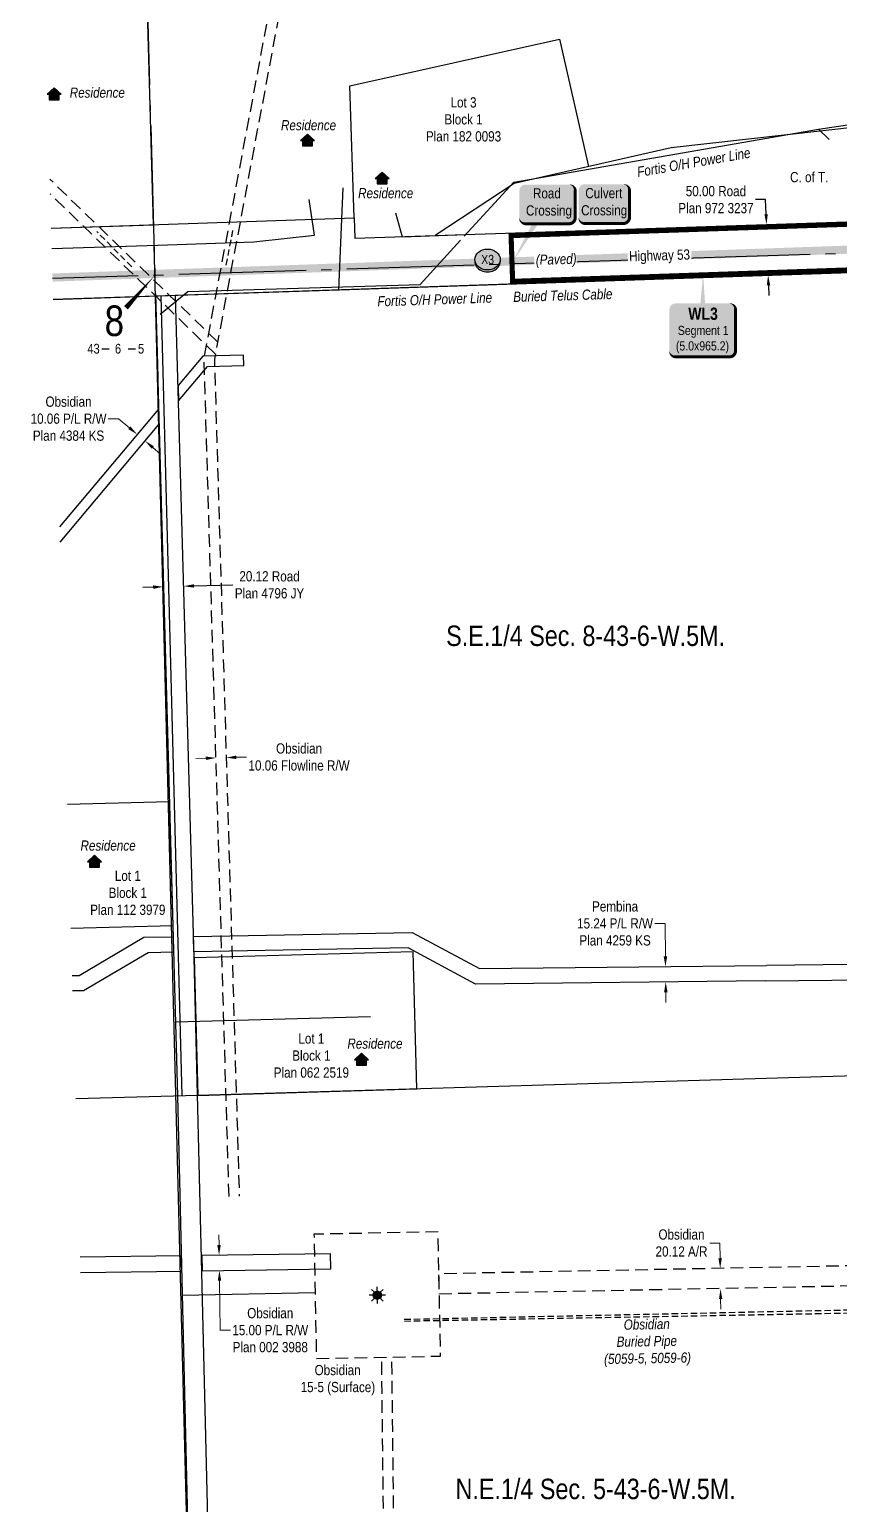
# Model space of a CAD drawing. Extents: x 643442 to 651909, y 5835058 to 5841090.
# Drawn here: x 646184 to 646980, y 5838910 to 5840357 of the extents above; entities that cross this region are included whole.
import ezdxf
from ezdxf.enums import TextEntityAlignment as Align

# ---------------------------------------------------------------- set-up
doc = ezdxf.new("R2010")
doc.units = 0
doc.header["$LTSCALE"] = 5
doc.header["$PDSIZE"] = 0.5
for name, pattern in [('foc-ACCESSROAD', [3.75, 2.5, -1.25]), ('foc-FLOWLINE', [3.75, 2.5, -1.25]), ('foc-QUARTERLINE', [33, 25, -3, 2, -3]), ('UG_PIPE', [1.875, 1.25, -0.625])]:
    doc.linetypes.add(name, pattern=pattern)
doc.layers.get('Defpoints').update_dxf_attribs({"color": 9})
for name, color, linetype in [('10', 1, 'Continuous'), ('9', 3, 'Continuous'), ('AS-PIPE-UG', 44, 'UG_PIPE'), ('AS-PIPE-UG-T', 44, 'Continuous'), ('AS-POWER', 104, 'foc-POWER'), ('AS-POWER-T', 104, 'Continuous'), ('AS-RESIDENCE', 14, 'Continuous'), ('AS-ROADS', 254, 'Continuous'), ('AS-TELEPHONE-T', 224, 'Continuous'), ('AS-TELUS', 224, 'foc-TEL'), ('C-AR', 13, 'foc-ACCESSROAD'), ('C-FLOWLINE', 13, 'foc-FLOWLINE'), ('C-RW', 13, 'Continuous'), ('C-SYMBOL', 7, 'Continuous'), ('C-WS', 13, 'foc-ACCESSROAD'), ('CG-NOTES', 7, 'Continuous'), ('F-RW', 190, 'Continuous'), ('F-WS-S', 8, 'Continuous'), ('L-QSEC', 8, 'foc-QUARTERLINE'), ('L-SEC', 7, 'Continuous'), ('L-SECLBL', 7, 'Continuous'), ('L-TITLEDB', 4, 'Continuous'), ('L-TITLEDB-T', 4, 'Continuous'), ('P-CROSSINGS', 250, 'Continuous')]:
    doc.layers.add(name, color=color, linetype=linetype)
for name, color, linetype, lineweight in [('C-AR-T', 13, 'Continuous', 9), ('C-FLOWLINE-T', 13, 'Continuous', 9), ('C-RW-T', 13, 'Continuous', 9), ('F-RW-T', 190, 'Continuous', 9), ('T-TEXT', 48, 'Continuous', 18)]:
    doc.layers.add(name, color=color, linetype=linetype, lineweight=lineweight)
doc.layers.add('P-PROPOSED-WL2', color=7, linetype='Continuous', true_color=0x05c1ff)
doc.layers.add('P-PROPOSED-WL3', color=92, linetype='Continuous', true_color=0x00bd00)
doc.styles.add('175L', font='ARIALN.TTF', dxfattribs={"height": 20})
doc.styles.add('80', font='ARIALN.TTF', dxfattribs={"height": 10})
doc.styles.add('80CG', font='ARIALN.TTF', dxfattribs={"height": 10})
doc.styles.add('80L', font='ARIALN.TTF', dxfattribs={"height": 10})
doc.styles.add('80LS', font='ARIALNI.TTF', dxfattribs={"height": 10})
doc.styles.add('BOLD', font='ARIALNB.TTF')
doc.styles.add('Crossing', font='ARIALN.TTF', dxfattribs={"height": 10})
doc.styles.add('foc-LtypeFont', font='ARIALN.TTF', dxfattribs={"height": 7.35})
doc.styles.add('SIMPLEX', font='ARIALN.TTF')
doc.linetypes.add('foc-POWER', pattern='A,6,-1,["P",foc-LtypeFont,S=0.2,R=0,X=-0.625,Y=-0.75],-1.24,4', length=12.24)
doc.linetypes.add('foc-POWER-NOLINE', pattern='A,0,-4,["P",foc-LtypeFont,S=0.2,R=0,X=-0.625,Y=-0.75],-8.24', length=12.24)
doc.linetypes.add('foc-TEL', pattern='A,2,-1,["T",foc-LtypeFont,S=0.2,R=0,X=-0.425,Y=-0.75],-1.24,8', length=12.24)
doc.linetypes.add('foc-TEL-NOLINE', pattern='A,0,-2,["T",foc-LtypeFont,S=0.2,R=0,X=-0.425,Y=-0.75],-10.24', length=12.24)
doc.dimstyles.new('Compass 5 000', dxfattribs={"dimscale": 5, "dimtxt": 9, "dimasz": 2, "dimexe": 0.2, "dimexo": 0.0625, "dimgap": 0.5, "dimtad": 0, "dimtih": 1, "dimtoh": 1, "dimzin": 0, "dimdsep": 46, "dimtxsty": '80CG', "dimcen": 0.1, "dimse1": 1, "dimse2": 1, "dimclrd": 256, "dimclrt": 256, "dimaunit": 1, "dimadec": 4, "dimazin": 0, "dimtfac": 0.06, "dimtofl": 0, "dimtmove": 0, "dimatfit": 1, "dimfxl": 0.2, "dimtolj": 1, "dimtzin": 0, "dimlwd": -1, "dimarcsym": 0})

# ---------------------------------------------------------------- blocks, each defined once
blk = doc.blocks.new('L-SECLBL')
at = {"layer": '9', "color": 7}
for p, q in [((-5.1, -27.8), (-12.3, -27.8)), ((20.7, -27.8), (13.5, -27.8))]:
    blk.add_line(p, q, dxfattribs=at)
at = {"layer": '10', "color": 2, "style": 'SIMPLEX'}
blk.add_attdef('SEC', text='', height=30, dxfattribs=at).set_placement((0, 0), align=Align.MIDDLE)
at = {"layer": '10', "color": 5, "style": '80L'}
blk.add_attdef('TWP', text='', height=9.5, dxfattribs=at).set_placement((-14.4, -27.4), align=Align.MIDDLE_RIGHT)
blk.add_attdef('RGE', text='', height=9.5, dxfattribs=at).set_placement((3.6, -27.4), align=Align.MIDDLE_CENTER)
blk.add_attdef('MER', text='', height=9.5, dxfattribs=at).set_placement((23.2, -27.4), align=Align.MIDDLE_LEFT)
blk = doc.blocks.new('*D470')
at = {"layer": 'Defpoints', "color": 0, "transparency": 16777216}
for p in [(646316, 5839802.9), (646335.9, 5839811.2), (646336.1, 5839803.5)]:
    blk.add_point(p, dxfattribs=at)
at = {"layer": 'L-TITLEDB-T', "transparency": 16777216}
for p, q in [((646345.9, 5839811.4), (646384, 5839812.5)), ((646305.8, 5839810.3), (646295.8, 5839810))]:
    blk.add_line(p, q, dxfattribs=at)
for points in [[(646305.8, 5839812), (646305.9, 5839808.6), (646315.8, 5839810.6)], [(646345.9, 5839813.1), (646346, 5839809.8), (646335.9, 5839811.2)]]:
    blk.add_solid(points, dxfattribs=at)
at = {"layer": 'L-TITLEDB-T', "transparency": 16777216, "insert": (646420.1, 5839812.5), "char_height": 10, "attachment_point": 5, "style": '80CG'}
blk.add_mtext('\\A1;20.12 Road\\PPlan 4796 JY', dxfattribs=at)
blk = doc.blocks.new('*U672')
h = blk.add_hatch(color=59)
edge = h.paths.add_edge_path()
edge.add_line((-21.5, -20), (21.5, -20))
edge.add_arc((21.5, -14), 6, 270, 360)
edge.add_line((27.5, -14), (27.5, 12.5))
edge.add_arc((21.5, 12.5), 6, 0, 90)
edge.add_line((21.5, 18.5), (-21.5, 18.5))
edge.add_arc((-21.5, 12.5), 6, 90, 180)
edge.add_line((-27.5, 12.5), (-27.5, -14))
edge.add_arc((-21.5, -14), 6, 180, 270)
at = {"color": 1, "flags": 128}
blk.add_lwpolyline([(-21.5, -20, 3, 3, 0), (21.5, -20, 3, 3, 0.414214), (27.5, -14, 3, 3, 0), (27.5, 12.5, 3, 0, 0.414214), (21.5, 18.5, 0, 0, 0), (-21.5, 18.5, 0, 0, 0.414214), (-27.5, 12.5, 0, 0, 0), (-27.5, -14, 0, 3, 0.414214)], format="xyseb", close=True, dxfattribs=at)
blk.add_lwpolyline([(-34.8, -58.6, 0, 7.5, 0), (0, 0, 0, 0, 0)], format="xyseb", dxfattribs=at)
at = {"color": 1, "style": '80'}
blk.add_attdef('ENTER_TEXT_001', (-36.3, -5), '', height=10, dxfattribs=at)
blk = doc.blocks.new('*D475')
at = {"layer": 'Defpoints', "color": 0, "transparency": 16777216}
for p in [(646873.3, 5840164.9), (646909.5, 5840116.3), (646874.9, 5840115.1)]:
    blk.add_point(p, dxfattribs=at)
at = {"layer": 'L-TITLEDB-T', "transparency": 16777216}
for p, q in [((646907, 5840190.4), (646897, 5840190.4)), ((646907.5, 5840176.1), (646907, 5840190.4)), ((646909.9, 5840106.3), (646910.2, 5840096.3))]:
    blk.add_line(p, q, dxfattribs=at)
for points in [[(646909.2, 5840176.2), (646905.9, 5840176), (646907.9, 5840166.1)], [(646911.6, 5840106.3), (646908.2, 5840106.2), (646909.5, 5840116.3)]]:
    blk.add_solid(points, dxfattribs=at)
at = {"layer": 'L-TITLEDB-T', "transparency": 16777216, "insert": (646858.3, 5840190.4), "char_height": 10, "attachment_point": 5, "style": '80CG'}
blk.add_mtext('\\A1;50.00 Road\\PPlan 972 3237', dxfattribs=at)
blk = doc.blocks.new('res_occ')
for points in [[(0.1, 0.89), (-1.26, -0.37), (1.46, -0.37)], [(-0.9, -1.43), (1.1, -1.43), (1.1, -0.37), (-0.9, -0.37)]]:
    blk.add_hatch(color=14).paths.add_polyline_path(points)
at = {"color": 14}
for points in [[(0.1, 0.89), (-1.26, -0.37), (1.46, -0.37)], [(-0.9, -1.43), (1.1, -1.43), (1.1, -0.37), (-0.9, -0.37)]]:
    blk.add_lwpolyline(points, close=True, dxfattribs=at)
blk = doc.blocks.new('xing2')
h = blk.add_hatch(color=50)
h.dxf.hatch_style = 1
edge = h.paths.add_edge_path()
edge.add_ellipse((0, 0), major_axis=(-12.5, 0), ratio=0.816297, start_angle=0, end_angle=360)
h = blk.add_hatch(color=250)
h.dxf.hatch_style = 1
edge = h.paths.add_edge_path()
edge.add_ellipse((0, -2), major_axis=(-12.5, 0), ratio=0.816297, start_angle=0, end_angle=180)
edge.add_line((12.5, -2), (12.5, 0))
edge.add_ellipse((0, 0), major_axis=(-12.5, 0), ratio=0.816297, start_angle=0, end_angle=180, ccw=False)
edge.add_line((-12.5, 0), (-12.5, -2))
at = {"color": 250}
blk.add_ellipse((0, 0), major_axis=(-12.5, 0), ratio=0.816297, dxfattribs=at)
blk.add_ellipse((0, -2), major_axis=(-12.5, 0), ratio=0.816297, start_param=0, end_param=3.141593, dxfattribs=at)
at = {"color": 250, "style": 'Crossing'}
blk.add_attdef('CROSSING', text='', height=9, dxfattribs=at).set_placement((0.1, 0), align=Align.MIDDLE_CENTER)
at = {"color": 250, "style": 'Crossing', "flags": 1}
for tag, p in [('OWNER', (0.1, -12.5)), ('DESCRIPTION', (0.1, -25.8)), ('LOCATION', (0.1, -39.3)), ('DWG_REF', (0.1, -52.8))]:
    blk.add_attdef(tag, text='', height=9, dxfattribs=at).set_placement(p, align=Align.MIDDLE_CENTER)
blk = doc.blocks.new('*U467')
h = blk.add_hatch(color=254)
edge = h.paths.add_edge_path()
edge.add_line((-19, -20), (19, -20))
edge.add_arc((19, -14), 6, 270, 360)
edge.add_line((25, -14), (25, 12.5))
edge.add_arc((19, 12.5), 6, 0, 90)
edge.add_line((19, 18.5), (-19, 18.5))
edge.add_arc((-19, 12.5), 6, 90, 180)
edge.add_line((-25, 12.5), (-25, -14))
edge.add_arc((-19, -14), 6, 180, 270)
at = {"color": 160, "flags": 128}
blk.add_lwpolyline([(-19, -20, 3, 3, 0), (19, -20, 3, 3, 0.414214), (25, -14, 3, 3, 0), (25, 12.5, 3, 0, 0.414214), (19, 18.5, 0, 0, 0), (-19, 18.5, 0, 0, 0.414214), (-25, 12.5, 0, 0, 0), (-25, -14, 0, 3, 0.414214)], format="xyseb", close=True, dxfattribs=at)
at = {"color": 160, "style": '80'}
blk.add_attdef('ENTER_TEXT_001', (-26.8, -4.9), '', height=10, dxfattribs=at)
blk = doc.blocks.new('*D529')
at = {"layer": 'C-RW-T', "transparency": 16777216}
for p, q in [((646271.8, 5839975.5), (646261.8, 5839975.5)), ((646282.5, 5839966.6), (646271.8, 5839975.5)), ((646305.5, 5839947.2), (646313.2, 5839940.8))]:
    blk.add_line(p, q, dxfattribs=at)
for points in [[(646283.6, 5839967.9), (646281.4, 5839965.3), (646290.2, 5839960.1)], [(646306.6, 5839948.5), (646304.5, 5839946), (646297.9, 5839953.7)]]:
    blk.add_solid(points, dxfattribs=at)
at = {"layer": 'Defpoints', "color": 0, "transparency": 16777216}
for p in [(646338.9, 5840018.1), (646346.6, 5840011.7), (646297.9, 5839953.7)]:
    blk.add_point(p, dxfattribs=at)
at = {"layer": 'C-RW-T', "transparency": 16777216, "insert": (646222.8, 5839975.5), "char_height": 10, "attachment_point": 5, "style": '80CG'}
blk.add_mtext('\\A1;Obsidian\\P10.06 P/L R/W\\PPlan 4384 KS', dxfattribs=at)
blk = doc.blocks.new('*D530')
at = {"layer": 'Defpoints', "color": 0, "transparency": 16777216}
for p in [(646769.1, 5839437.6), (646808.8, 5839438), (646769.2, 5839422.5)]:
    blk.add_point(p, dxfattribs=at)
at = {"layer": 'F-RW-T', "transparency": 16777216}
for p, q in [((646808.4, 5839480.3), (646798.4, 5839480.3)), ((646808.7, 5839448), (646808.4, 5839480.3)), ((646809.1, 5839412.9), (646809.2, 5839402.9))]:
    blk.add_line(p, q, dxfattribs=at)
for points in [[(646810.4, 5839448.1), (646807, 5839448), (646808.8, 5839438)], [(646810.8, 5839412.9), (646807.4, 5839412.9), (646809, 5839422.9)]]:
    blk.add_solid(points, dxfattribs=at)
at = {"layer": 'F-RW-T', "transparency": 16777216, "insert": (646759.3, 5839480.3), "char_height": 10, "attachment_point": 5, "style": '80CG'}
blk.add_mtext('\\A1;Pembina\\P15.24 P/L R/W\\PPlan 4259 KS', dxfattribs=at)
blk = doc.blocks.new('*D531')
at = {"layer": 'C-FLOWLINE-T', "transparency": 16777216}
for p, q in [((646357.5, 5839642.4), (646347.6, 5839642.1)), ((646387.6, 5839643.3), (646397.6, 5839643.6))]:
    blk.add_line(p, q, dxfattribs=at)
for points in [[(646357.5, 5839644.1), (646357.6, 5839640.7), (646367.5, 5839642.7)], [(646387.5, 5839645), (646387.6, 5839641.6), (646377.6, 5839643)]]:
    blk.add_solid(points, dxfattribs=at)
at = {"layer": 'Defpoints', "color": 0, "transparency": 16777216}
for p in [(646367.3, 5839651), (646377.4, 5839651.3), (646377.6, 5839643)]:
    blk.add_point(p, dxfattribs=at)
at = {"layer": 'C-FLOWLINE-T', "transparency": 16777216, "insert": (646449.1, 5839643.6), "char_height": 10, "attachment_point": 5, "style": '80CG'}
blk.add_mtext('\\A1;Obsidian\\P10.06 Flowline R/W', dxfattribs=at)
blk = doc.blocks.new('*U533')
h = blk.add_hatch(color=254)
edge = h.paths.add_edge_path()
edge.add_line((-26.5, -33.9), (26.5, -33.9))
edge.add_arc((26.5, -27.9), 6, 270, 360)
edge.add_line((32.5, -27.9), (32.5, 12.5))
edge.add_arc((26.5, 12.5), 6, 0, 90)
edge.add_line((26.5, 18.5), (-26.5, 18.5))
edge.add_arc((-26.5, 12.5), 6, 90, 180)
edge.add_line((-32.5, 12.5), (-32.5, -27.9))
edge.add_arc((-26.5, -27.9), 6, 180, 270)
at = {"layer": 'P-PROPOSED-WL2', "color": 92, "true_color": 0x00bd00, "flags": 128}
blk.add_lwpolyline([(0.6, 47.6, 0, 7.5, 0), (0, 0, 0, 0, 0)], format="xyseb", dxfattribs=at)
blk.add_lwpolyline([(-26.5, -33.9, 3, 3, 0), (26.5, -33.9, 3, 3, 0.414214), (32.5, -27.9, 3, 3, 0), (32.5, 12.5, 3, 0, 0.414214), (26.5, 18.5, 0, 0, 0), (-26.5, 18.5, 0, 0, 0.414214), (-32.5, 12.5, 0, 0, 0), (-32.5, -27.9, 0, 3, 0.414214)], format="xyseb", close=True, dxfattribs=at)
at = {"layer": 'P-PROPOSED-WL2', "color": 92, "true_color": 0x00bd00}
for tag, p, height, style in [('TEMP_AREA_W1_001', (-9.2, 2.2), 12, 'BOLD'), ('ENTER_TEXT_001', (-30.7, -12.6), 9, '80')]:
    blk.add_attdef(tag, p, '', height=height, dxfattribs=dict(at, style=style))
blk = doc.blocks.new('GAS')
h = blk.add_hatch(color=255)
h.dxf.hatch_style = 1
edge = h.paths.add_edge_path()
edge.add_arc((0, 0), 0.9, 0, 360)
for p, q in [((-0.81, 0), (-1.62, 0)), ((-0.57, 0.57), (-1.14, 1.14)), ((0, 0.81), (0, 1.62)), ((0.57, 0.57), (1.14, 1.14)), ((1.62, 0), (0.81, 0)), ((-0.57, -0.57), (-1.14, -1.14)), ((0, -0.81), (0, -1.62)), ((1.14, -1.14), (0.57, -0.57))]:
    blk.add_line(p, q)
blk.add_circle((0, 0), 0.8)
blk = doc.blocks.new('*D558')
at = {"layer": 'C-AR-T', "transparency": 16777216}
for p, q in [((646862.2, 5839166.8), (646852.2, 5839166.8)), ((646862.4, 5839151.9), (646862.2, 5839166.8)), ((646862.9, 5839111.8), (646863.1, 5839101.8))]:
    blk.add_line(p, q, dxfattribs=at)
for points in [[(646864.1, 5839152), (646860.7, 5839151.9), (646862.5, 5839141.9)], [(646864.6, 5839111.8), (646861.3, 5839111.8), (646862.8, 5839121.8)]]:
    blk.add_solid(points, dxfattribs=at)
at = {"layer": 'Defpoints', "color": 0, "transparency": 16777216}
for p in [(646818.5, 5839141.4), (646818.8, 5839121.2), (646862.8, 5839121.8)]:
    blk.add_point(p, dxfattribs=at)
at = {"layer": 'C-AR-T', "transparency": 16777216, "insert": (646824.5, 5839166.8), "char_height": 10, "attachment_point": 5, "style": '80CG'}
blk.add_mtext('\\A1;Obsidian\\P20.12 A/R', dxfattribs=at)
blk = doc.blocks.new('*D559')
at = {"layer": 'C-RW-T', "transparency": 16777216}
for p, q in [((646370.5, 5839164.8), (646370.4, 5839174.8)), ((646371, 5839129.8), (646371.7, 5839081.3)), ((646371.7, 5839081.3), (646381.7, 5839081.3))]:
    blk.add_line(p, q, dxfattribs=at)
for points in [[(646372.2, 5839164.8), (646368.8, 5839164.8), (646370.6, 5839154.8)], [(646372.7, 5839129.8), (646369.3, 5839129.8), (646370.9, 5839139.8)]]:
    blk.add_solid(points, dxfattribs=at)
at = {"layer": 'Defpoints', "color": 0, "transparency": 16777216}
for p in [(646420.2, 5839155.5), (646370.9, 5839139.8), (646420.4, 5839140.5)]:
    blk.add_point(p, dxfattribs=at)
at = {"layer": 'C-RW-T', "transparency": 16777216, "insert": (646420.8, 5839081.3), "char_height": 10, "attachment_point": 5, "style": '80CG'}
blk.add_mtext('\\A1;Obsidian\\P15.00 P/L R/W\\PPlan 002 3988', dxfattribs=at)

msp = doc.modelspace()

# ---------------------------------------------------------------- linework, layer by layer
at = {"layer": 'AS-PIPE-UG', "flags": 128}
for points in [[(646377.534, 5840126.303), (646384.262, 5840160.425)], [(646284.819, 5840124.563), (646250.426, 5840159.183)], [(646552.405, 5839091.975), (647115.984, 5839103.933), (647184.934, 5839125.989), (647194.378, 5839126.562), (647362.232, 5839136.399)], [(646552.476, 5839090.294), (647117.324, 5839100.461), (647186.192, 5839122.491), (647194.331, 5839122.974), (647362.183, 5839132.881)]]:
    msp.add_lwpolyline(points, dxfattribs=at)
at = {"layer": 'AS-POWER', "flags": 128}
for points in [[(646611.267, 5840154.538), (646659.877, 5840207.599), (646959.106, 5840259.593), (647042, 5840272), (647112, 5840285), (647117, 5840209), (647119.11, 5840163.83)], [(646959.106, 5840259.593), (646969.6, 5840249.382)], [(646206.318, 5840142.364), (646310.378, 5840145.904), (646404.567, 5840149.107), (646404.567, 5840149.107), (646464.247, 5840155.495), (646458.916, 5840190.666)], [(646543.622, 5840177.518), (646550.337, 5840154.058), (646612.745, 5840156.152)], [(646312.787, 5840078.116), (646339.979, 5840100.168), (646567.977, 5840107.285), (646607.644, 5840150.754)], [(646327.761, 5839383.913), (646519.189, 5839389.157)], [(646334.395, 5839115.694), (646464.841, 5839118.225)]]:
    msp.add_lwpolyline(points, dxfattribs=at)
at = {"layer": 'AS-POWER', "linetype": 'foc-POWER-NOLINE', "flags": 128}
msp.add_lwpolyline([(646353.81, 5838336.161), (646348.859, 5838506.559), (646306.72, 5840145.779)], dxfattribs=at)
at = {"layer": 'AS-ROADS', "const_width": 8, "flags": 128}
msp.add_lwpolyline([(648035.189, 5840177.987), (646207.115, 5840114.034)], dxfattribs=at)
at = {"layer": 'AS-TELUS', "flags": 128}
for points in [[(646488.016, 5840101.97), (646492.404, 5840201.973)], [(646334.178, 5839311.208), (646313.856, 5840096.053)]]:
    msp.add_lwpolyline(points, dxfattribs=at)
at = {"layer": 'AS-TELUS', "linetype": 'foc-TEL-NOLINE', "flags": 128}
msp.add_lwpolyline([(646207.724, 5840092.407), (646330.216, 5840096.622), (646498.477, 5840102.324), (647116.141, 5840123.258)], dxfattribs=at)
at = {"layer": 'C-AR', "flags": 128}
msp.add_lwpolyline([(647124.082, 5839127.21), (646586.812, 5839116.786), (646586.422, 5839136.902), (647123.692, 5839147.326)], close=True, dxfattribs=at)
at = {"layer": 'C-FLOWLINE', "flags": 128}
for points in [[(646380.354, 5839212.524), (646355.87, 5840034.646), (646485.397, 5840725.208), (646495.281, 5840723.354), (646365.957, 5840033.874), (646390.41, 5839212.822)], [(646369.139, 5840050.837), (646204.4, 5840210.48)], [(646366.916, 5840038.986), (646204.806, 5840196.082)]]:
    msp.add_lwpolyline(points, dxfattribs=at)
at = {"layer": 'C-RW', "flags": 128}
for points in [[(646394.538, 5840037.812), (646354.514, 5840036.763), (646330.432, 5840008.088), (646330.857, 5839992.961), (646359.304, 5840026.834), (646394.8, 5840027.764)], [(646353.981, 5839139.56), (646480.221, 5839141.339), (646480.025, 5839156.349), (646353.627, 5839154.567)]]:
    msp.add_lwpolyline(points, close=True, dxfattribs=at)
for points in [[(646214.427, 5839854.274), (646311.38, 5839969.749), (646310.956, 5839984.877), (646214.002, 5839869.357)], [(646234.591, 5839137.874), (646333.86, 5839139.276), (646333.507, 5839154.284), (646234.169, 5839152.882)]]:
    msp.add_lwpolyline(points, dxfattribs=at)
at = {"layer": 'C-WS', "flags": 128}
msp.add_lwpolyline([(646466.098, 5839053.472), (646587.995, 5839055.837), (646585.63, 5839177.734), (646463.733, 5839175.369)], close=True, dxfattribs=at)
for points in [[(646536.449, 5838512.678), (646530.162, 5839054.715)], [(646546.508, 5838512.795), (646540.222, 5839054.832)]]:
    msp.add_lwpolyline(points, dxfattribs=at)
at = {"layer": 'F-RW', "flags": 128}
for points in [[(646226.388, 5839429.301), (646233.214, 5839429.399), (646296.747, 5839466.797), (646325.411, 5839467.314), (646325.838, 5839452.087), (646301.01, 5839451.641), (646237.447, 5839414.226), (646226.817, 5839414.071)], [(646906.659, 5839423.938), (646622.442, 5839420.879), (646556.329, 5839456.454), (646345.947, 5839452.458), (646345.519, 5839467.683), (646559.962, 5839471.582), (646626.137, 5839436.006), (646907.81, 5839439.131)], [(646906.659, 5839423.938), (647070.222, 5839425.699), (647120.562, 5839392.74), (647120.318, 5839411.11), (647074.689, 5839440.982), (646907.81, 5839439.131)]]:
    msp.add_lwpolyline(points, dxfattribs=at)
at = {"layer": 'L-QSEC', "flags": 128}
for points in [[(646284.899, 5840922.651), (646310.358, 5840016.259)], [(647115.62, 5840141.819), (646207.145, 5840112.979)]]:
    msp.add_lwpolyline(points, dxfattribs=at)
at = {"layer": 'L-SEC', "flags": 128}
for points in [[(647126.512, 5839334.705), (646349.858, 5839311.672)], [(646349.858, 5839311.672), (646229.799, 5839308.117)]]:
    msp.add_lwpolyline(points, dxfattribs=at)
at = {"layer": 'L-SECLBL', "flags": 128}
msp.add_lwpolyline([(646307.552, 5840116.167, 0, 4.999, 0), (646279.185, 5840084.301, 0, 0, 0)], format="xyseb", dxfattribs=at)
at = {"layer": 'L-TITLEDB', "flags": 128}
for points in [[(646205.754, 5840162.384), (646306.157, 5840165.819), (646284.899, 5840922.651), (646184.46, 5840918.921)], [(646503.313, 5840172.458), (646498.959, 5840302.08), (646704.787, 5840348.006), (646733.218, 5840222.795)], [(647114.544, 5840173.054), (647110.737, 5840283.572), (647001.221, 5840262.044), (646814.464, 5840241.355), (646660.322, 5840206.143), (646582.59, 5840155.175)], [(646205.755, 5840162.357), (646503.313, 5840172.458), (646503.898, 5840152.486), (647114.743, 5840173.061), (647116.141, 5840123.258), (646308.259, 5840095.877), (646207.724, 5840092.417)], [(646308.259, 5840095.877), (646329.756, 5839311.067), (646348.859, 5838506.559)], [(646368.981, 5838507.174), (646346.11, 5839446.58), (646327.956, 5840096.258)], [(646221.662, 5839597.229), (646321.702, 5839600.025), (646325.11, 5839478.076), (646225.094, 5839475.281)]]:
    msp.add_lwpolyline(points, dxfattribs=at)
msp.add_lwpolyline([(646564.696, 5839318.044), (646560.96, 5839452.549), (646346.11, 5839446.58), (646349.858, 5839311.672)], close=True, dxfattribs=at)
at = {"layer": 'P-PROPOSED-WL3', "const_width": 5, "flags": 128}
msp.add_lwpolyline([(647116.057, 5840125.757), (646658.732, 5840110.258), (646657.22, 5840155.15), (647114.808, 5840170.562), (647119.63, 5840170.652)], dxfattribs=at)

# ---------------------------------------------------------------- block references
at = {"layer": 'AS-RESIDENCE'}
for p, xscale, yscale, zscale in [((646208.12, 5840295.609), 5.000000000000028, 5.000000000000028, 5.000000000000028), ((646456.866, 5840250.221), 5.000000000000028, 5.000000000000028, 5.000000000000028), ((646530.21, 5840213.036), 5.000000000000028, 5.000000000000028, 5.000000000000028), ((646247.828, 5839542.769), 5, 5, 5), ((646509.831, 5839348.474), 5, 5, 5)]:
    msp.add_blockref('res_occ', p, dxfattribs=dict(at, xscale=xscale, yscale=yscale, zscale=zscale))
at = {"layer": 'CG-NOTES'}
ref = msp.add_blockref('*U672', (646692.763, 5840186.76), dxfattribs=dict(at, xscale=0.9989080846955231, yscale=0.9989080846955231, zscale=0.9989080846955231))
ref.add_attrib('ENTER_TEXT_001', 'Road', (646678.72, 5840191.65), dxfattribs={"layer": '0', "color": 1, "height": 9.9891, "style": '80'})
ref.add_attrib('ENTER_TEXT_002', ' Crossing', (646668.646, 5840174.824), dxfattribs={"layer": '0', "color": 1, "height": 9.9891, "style": '80'})
ref = msp.add_blockref('*U467', (646748.46, 5840187.048), dxfattribs=dict(at, xscale=1.000131017163253, yscale=1.000131017163253, zscale=1.000131017163253))
ref.add_attrib('ENTER_TEXT_001', 'Culvert', (646730.077, 5840191.852), dxfattribs={"layer": '0', "color": 160, "height": 10.0013, "style": '80'})
ref.add_attrib('ENTER_TEXT_002', 'Crossing', (646725.981, 5840175.006), dxfattribs={"layer": '0', "color": 160, "height": 10.0013, "style": '80'})
at = {"layer": 'F-WS-S', "xscale": 5, "yscale": 5, "zscale": 5}
msp.add_blockref('GAS', (646525.864, 5839115.603), dxfattribs=at)
at = {"layer": 'L-SECLBL', "color": 3, "xscale": 0.99970833, "yscale": 0.99970833, "zscale": 0.99970833}
msp.add_blockref('L-SECLBL', (646267.772, 5840071.589), dxfattribs=at).add_auto_attribs({'SEC': '8', 'TWP': '43', 'RGE': '6', 'MER': '5'})
at = {"layer": 'P-CROSSINGS', "color": 3}
msp.add_blockref('xing2', (646634.107, 5840131.69), dxfattribs=at).add_auto_attribs({'CROSSING': 'X3'})

# ---------------------------------------------------------------- texts
at = {"layer": 'AS-PIPE-UG-T', "insert": (646741.798, 5839091.229), "char_height": 9.99711, "attachment_point": 1, "rotation": 1.031254, "style": '80L'}
msp.add_mtext_dynamic_manual_height_columns('\\pi25.914;{\\fArial Narrow|b0|i1|c0|p34;Obsidian\\P\\pi18.641;Buried Pipe\\P\\pi6.0121;(5059-5, 5059-6)}', width=95.70396, gutter_width=50, heights=[0], dxfattribs=at)
at = {"layer": 'AS-RESIDENCE', "attachment_point": 1}
for s, width, gutter_width, insert, char_height, style in [('Residence', 33.88871, 50, (646223.985, 5840300.427), 9.997, '80LS'), ('Residence', 33.88871, 50, (646431.359, 5840268.452), 9.997, '80LS'), ('Residence', 33.88871, 50, (646507.076, 5840201.808), 9.997, '80LS'), ('{\\fArial Narrow|b0|i1|c0|p34;Residence}', 53.94038, 100, (646234.551, 5839561.741), 10, '175L'), ('{\\fArial Narrow|b0|i1|c0|p34;Residence}', 53.94038, 100, (646496.555, 5839367.446), 10, '175L')]:
    msp.add_mtext_dynamic_manual_height_columns(s, width=width, gutter_width=gutter_width, heights=[0], dxfattribs=dict(at, insert=insert, char_height=char_height, style=style))
at = {"layer": 'AS-TELEPHONE-T', "insert": (646658.805, 5840100.009), "char_height": 9.99711, "attachment_point": 1, "rotation": 1.741908, "style": '80L'}
msp.add_mtext_dynamic_manual_height_columns('\\pi0.32862;{\\fArial Narrow|b0|i1|c0|p34;Buried Telus Cable}', width=97.26638, gutter_width=100.032, heights=[0], dxfattribs=at)
at = {"layer": 'C-RW-T', "insert": (646447.501, 5839047.171), "char_height": 9.99708, "attachment_point": 1, "style": '80L'}
msp.add_mtext_dynamic_manual_height_columns('\\pi16.84;Obsidian\\P\\pi3.1129;15-5 (Surface)', width=77.50096, gutter_width=49.985, heights=[0], dxfattribs=at)
at = {"layer": 'C-SYMBOL', "color": 3, "style": '175L'}
for s, p in [('S.E.1/4 Sec. 8-43-6-W.5M.', (646730.391, 5839746.553)), ('N.E.1/4 Sec. 5-43-6-W.5M.', (646740.2, 5838909.551))]:
    msp.add_text(s, height=20, dxfattribs=at).set_placement(p, align=Align.BOTTOM_CENTER)
at = {"layer": 'L-TITLEDB-T', "char_height": 9.99708, "attachment_point": 5, "style": '80CG'}
for s, insert, width in [('\\A1;Lot 3\\PBlock 1\\PPlan 182 0093', (646610.527, 5840269.119), 73.40737), ('\\A1;C. of T.', (646949.88, 5840212.46), 36.67184), ('\\A1;Lot 1\\PBlock 1\\PPlan 112 3979', (646280.975, 5839510.319), 73.40737), ('\\A1;Lot 1\\PBlock 1\\PPlan 062 2519', (646461.18, 5839350.657), 73.40737)]:
    msp.add_mtext(s, dxfattribs=dict(at, insert=insert, width=width))

# ---------------------------------------------------------------- dimensions: what is measured, and where the dimension line sits
at = {"layer": 'C-AR-T'}
dim = msp.add_linear_dim(base=(646862.803, 5839121.807), p1=(646818.518, 5839141.353), p2=(646818.783, 5839121.226), angle=270.755122, text='Obsidian\\P20.12 A/R', dimstyle='Compass 5 000', dxfattribs=at)
dim.commit()
dim.dimension.update_dxf_attribs({"geometry": '*D558', "text_midpoint": (646824.474, 5839166.824), "dimtype": 161})
at = {"layer": 'C-FLOWLINE-T', "color": 3}
dim = msp.add_aligned_dim(p1=(646367.297, 5839650.959), p2=(646377.352, 5839651.258), distance=-8.271, text='Obsidian\\P10.06 Flowline R/W', dimstyle='Compass 5 000', dxfattribs=at)
dim.commit()
dim.dimension.update_dxf_attribs({"geometry": '*D531', "text_midpoint": (646449.083, 5839643.586)})
at = {"layer": 'C-RW-T'}
for base, p1, p2, angle, text, picture, middle in [((646297.866, 5839953.677), (646338.867, 5840018.132), (646346.566, 5840011.666), 319.976009, 'Obsidian\\P10.06 P/L R/W\\PPlan 4384 KS', '*D529', (646222.755, 5839975.533)), ((646370.859, 5839139.798), (646420.219, 5839155.506), (646420.431, 5839140.497), 270.807788, 'Obsidian\\P15.00 P/L R/W\\PPlan 002 3988', '*D559', (646420.77, 5839081.314))]:
    dim = msp.add_linear_dim(base=base, p1=p1, p2=p2, angle=angle, text=text, dimstyle='Compass 5 000', dxfattribs=at)
    dim.commit()
    dim.dimension.update_dxf_attribs({"geometry": picture, "text_midpoint": middle, "dimtype": 161})
at = {"layer": 'F-RW-T'}
dim = msp.add_linear_dim(base=(646808.826, 5839438.033), p1=(646769.226, 5839422.459), p2=(646769.058, 5839437.591), angle=90.635583, text='Pembina\\P15.24 P/L R/W\\PPlan 4259 KS', dimstyle='Compass 5 000', dxfattribs=at)
dim.commit()
dim.dimension.update_dxf_attribs({"geometry": '*D530', "text_midpoint": (646759.271, 5839480.323), "dimtype": 161})
at = {"layer": 'L-TITLEDB-T'}
dim = msp.add_linear_dim(base=(646335.93, 5839811.157), p1=(646316.035, 5839802.904), p2=(646336.146, 5839803.468), angle=1.608676, text='20.12 Road\\PPlan 4796 JY', dimstyle='Compass 5 000', dxfattribs=at)
dim.commit()
dim.dimension.update_dxf_attribs({"geometry": '*D470', "text_midpoint": (646420.079, 5839812.507), "dimtype": 161})

# ---------------------------------------------------------------- next in the draw order: texts
at = {"layer": 'AS-POWER-T', "insert": (646525.822, 5840095.596), "char_height": 9.99302, "attachment_point": 1, "rotation": 1.951123, "style": '80L', "bg_fill": 2}
msp.add_mtext_dynamic_manual_height_columns('{\\fArial Narrow|b0|i1|c0|p34;Fortis O/H Power Line}', width=112.45541, gutter_width=50.016, heights=[0], dxfattribs=at)
at = {"layer": 'L-TITLEDB-T', "insert": (646803.01, 5840134.279), "char_height": 9.99708, "width": 59.3869, "attachment_point": 5, "rotation": 1.818254, "style": '80CG', "bg_fill": 3, "box_fill_scale": 1.15, "bg_fill_color": 256, "bg_fill_true_color": 256, "bg_fill_transparency": 0}
msp.add_mtext('\\A1;Highway 53', dxfattribs=at)
at = {"layer": 'T-TEXT', "insert": (646680.762, 5840136.325), "char_height": 9.99711, "attachment_point": 1, "rotation": 1.741908, "style": '80L', "bg_fill": 3, "box_fill_scale": 1.1, "bg_fill_color": 256, "bg_fill_transparency": 0}
msp.add_mtext_dynamic_manual_height_columns('\\pi0.53416;{\\fArial Narrow|b0|i1|c0|p34;(Paved)}', width=39.53603, gutter_width=100.032, heights=[0], dxfattribs=at)

# ---------------------------------------------------------------- next in the draw order: block references
at = {"layer": 'L-TITLEDB-T', "color": 3}
ref = msp.add_blockref('*U533', (646845.105, 5840070.085), dxfattribs=at)
ref.add_attrib('TEMP_AREA_W1_001', 'WL3', (646831.136, 5840072.513), dxfattribs={"layer": 'P-PROPOSED-WL2', "color": 92, "true_color": 0x00bd00, "height": 12, "style": 'BOLD'})
ref.add_attrib('ENTER_TEXT_001', 'Segment 1', (646820.892, 5840057.608), dxfattribs={"layer": 'P-PROPOSED-WL2', "color": 92, "true_color": 0x00bd00, "height": 9, "style": '80'})
ref.add_attrib('ENTER_TEXT_002', '(5.0x965.2)', (646819.029, 5840042.455), dxfattribs={"layer": 'P-PROPOSED-WL2', "color": 92, "true_color": 0x00bd00, "height": 9, "style": '80'})

# ---------------------------------------------------------------- next in the draw order: dimensions: what is measured, and where the dimension line sits
at = {"layer": 'L-TITLEDB-T', "color": 2}
dim = msp.add_linear_dim(base=(646909.547, 5840116.256), p1=(646873.257, 5840164.927), p2=(646874.946, 5840115.084), angle=271.941142, text='50.00 Road\\PPlan 972 3237', dimstyle='Compass 5 000', dxfattribs=at)
dim.commit()
dim.dimension.update_dxf_attribs({"geometry": '*D475', "text_midpoint": (646858.298, 5840190.441), "dimtype": 161})

# ---------------------------------------------------------------- next in the draw order: texts
at = {"layer": 'AS-POWER-T', "insert": (646780.162, 5840222.349), "char_height": 9.99302, "attachment_point": 1, "rotation": 9.857218, "style": '80L', "bg_fill": 2}
msp.add_mtext_dynamic_manual_height_columns('{\\fArial Narrow|b0|i1|c0|p34;Fortis O/H Power Line}', width=112.45541, gutter_width=50.016, heights=[0], dxfattribs=at)

doc.saveas('drawing.dxf')
